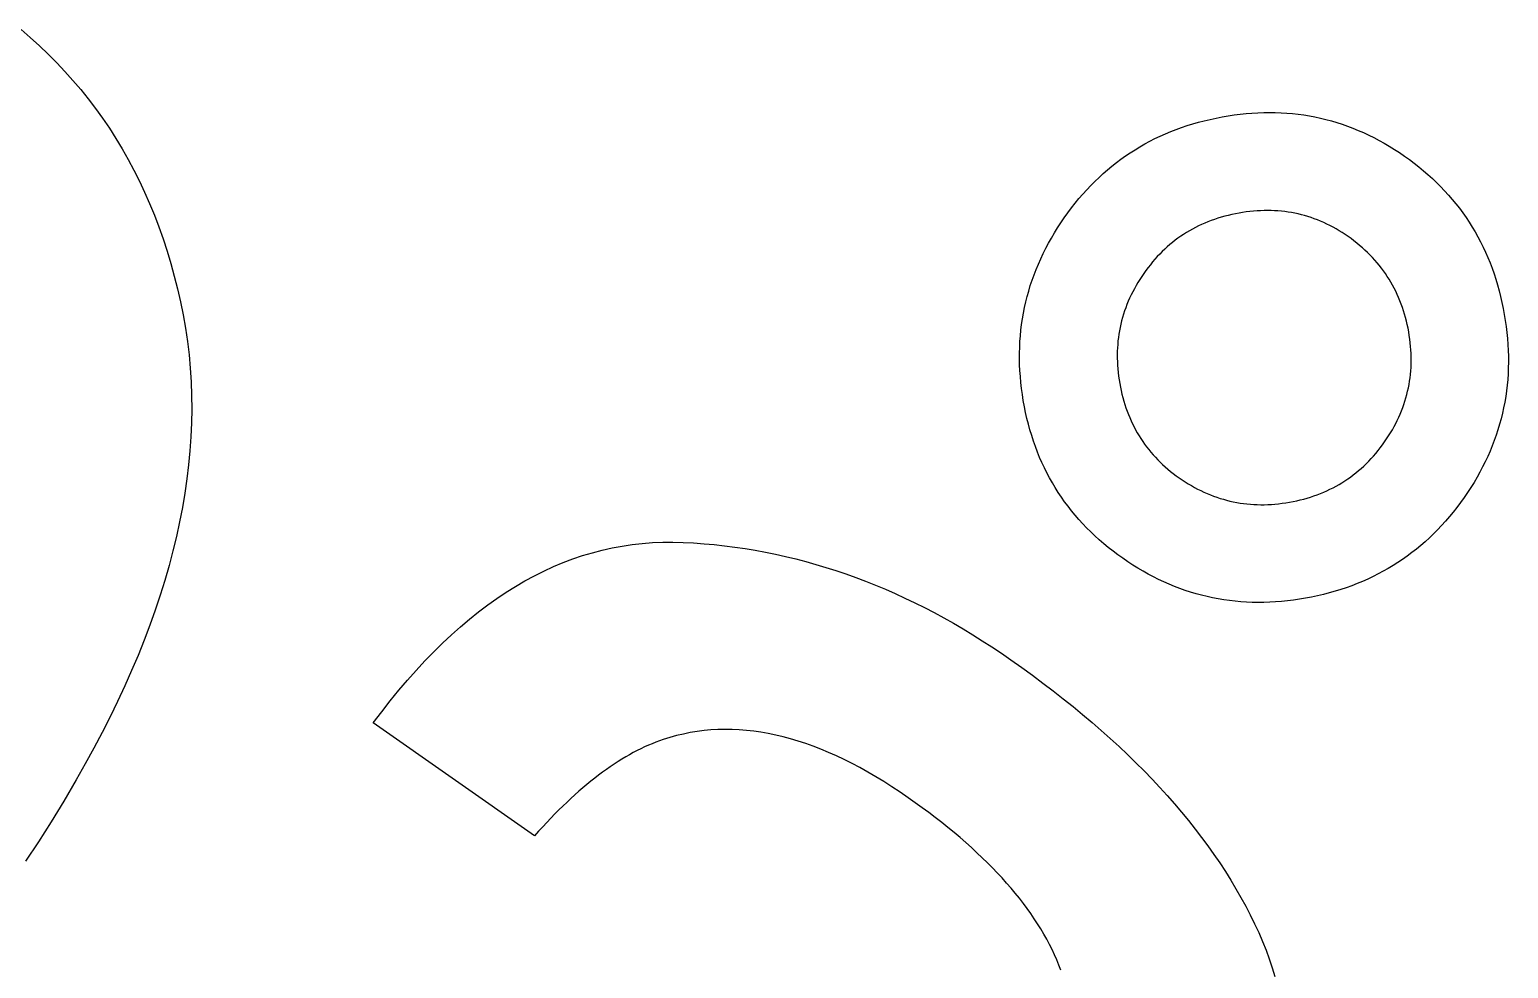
# Model space of a CAD drawing. Header units: metres. Extents: x -53 to 53, y -52 to 53.
# Drawn here: x 20.506 to 24.36, y 32.155 to 34.603 of the extents above; entities that cross this region are included whole.
import ezdxf

# ---------------------------------------------------------------- set-up
doc = ezdxf.new("R2010")
doc.units = ezdxf.units.M

msp = doc.modelspace()

# ---------------------------------------------------------------- linework, layer by layer
for p, q in [((20.4837, 34.6029), (20.508, 34.5821)), ((20.508, 34.5821), (20.5315, 34.5608)), ((20.5315, 34.5608), (20.5544, 34.539)), ((20.5544, 34.539), (20.5767, 34.5166)), ((20.5767, 34.5166), (20.5983, 34.4938)), ((20.5983, 34.4938), (20.6192, 34.4704)), ((20.6192, 34.4704), (20.6395, 34.4465)), ((20.6395, 34.4465), (20.6591, 34.4221)), ((20.6591, 34.4221), (20.6781, 34.3972)), ((20.6781, 34.3972), (20.6964, 34.3717)), ((23.6455, 34.3803), (23.6611, 34.3823)), ((23.6611, 34.3823), (23.6766, 34.3839)), ((23.6766, 34.3839), (23.692, 34.3852)), ((23.692, 34.3852), (23.7074, 34.3861)), ((23.7074, 34.3861), (23.7226, 34.3867)), ((23.7226, 34.3867), (23.7378, 34.3868)), ((23.7378, 34.3868), (23.7529, 34.3867)), ((23.7529, 34.3867), (23.7679, 34.3861)), ((23.7679, 34.3861), (23.7828, 34.3852)), ((23.7828, 34.3852), (23.7976, 34.3839)), ((23.7976, 34.3839), (23.8124, 34.3823)), ((23.8124, 34.3823), (23.827, 34.3803)), ((20.6964, 34.3717), (20.714, 34.3457)), ((20.714, 34.3457), (20.731, 34.3192)), ((23.4944, 34.3423), (23.5086, 34.3475)), ((23.5086, 34.3475), (23.5231, 34.3524)), ((23.5231, 34.3524), (23.5378, 34.357)), ((23.5378, 34.357), (23.5526, 34.3612)), ((23.5526, 34.3612), (23.5677, 34.3652)), ((23.5677, 34.3652), (23.5829, 34.3688)), ((23.5829, 34.3688), (23.5984, 34.3721)), ((23.5984, 34.3721), (23.6141, 34.3752)), ((23.6141, 34.3752), (23.6299, 34.3779)), ((23.6299, 34.3779), (23.6455, 34.3803)), ((23.827, 34.3803), (23.8416, 34.3779)), ((23.8416, 34.3779), (23.8561, 34.3752)), ((23.8561, 34.3752), (23.8705, 34.3721)), ((23.8705, 34.3721), (23.8848, 34.3687)), ((23.8848, 34.3687), (23.8991, 34.3648)), ((23.8991, 34.3648), (23.9132, 34.3606)), ((23.9132, 34.3606), (23.9273, 34.3561)), ((23.9273, 34.3561), (23.9413, 34.3512)), ((23.9413, 34.3512), (23.9552, 34.3459)), ((23.9552, 34.3459), (23.969, 34.3402)), ((20.731, 34.3192), (20.7473, 34.2922)), ((23.4001, 34.2974), (23.413, 34.3048)), ((23.413, 34.3048), (23.4261, 34.3118)), ((23.4261, 34.3118), (23.4393, 34.3185)), ((23.4393, 34.3185), (23.4528, 34.325)), ((23.4528, 34.325), (23.4664, 34.3311)), ((23.4664, 34.3311), (23.4803, 34.3369)), ((23.4803, 34.3369), (23.4944, 34.3423)), ((23.969, 34.3402), (23.9827, 34.3342)), ((23.9827, 34.3342), (23.9964, 34.3279)), ((23.9964, 34.3279), (24.0099, 34.3211)), ((24.0099, 34.3211), (24.0234, 34.314)), ((24.0234, 34.314), (24.0368, 34.3065)), ((24.0368, 34.3065), (24.0501, 34.2987)), ((20.7473, 34.2922), (20.7629, 34.2646)), ((23.3507, 34.265), (23.3628, 34.2735)), ((23.3628, 34.2735), (23.375, 34.2818)), ((23.375, 34.2818), (23.3875, 34.2898)), ((23.3875, 34.2898), (23.4001, 34.2974)), ((24.0501, 34.2987), (24.0633, 34.2905)), ((24.0633, 34.2905), (24.0764, 34.282)), ((24.0764, 34.282), (24.0895, 34.273)), ((24.0895, 34.273), (24.1024, 34.2638)), ((20.7629, 34.2646), (20.7779, 34.2365)), ((20.7779, 34.2365), (20.7923, 34.2079)), ((23.2935, 34.2174), (23.3045, 34.2276)), ((23.3045, 34.2276), (23.3158, 34.2374)), ((23.3158, 34.2374), (23.3272, 34.2469)), ((23.3272, 34.2469), (23.3389, 34.2561)), ((23.3389, 34.2561), (23.3507, 34.265)), ((24.1024, 34.2638), (24.1149, 34.2543)), ((24.1149, 34.2543), (24.1272, 34.2447)), ((24.1272, 34.2447), (24.1392, 34.2348)), ((24.1392, 34.2348), (24.1508, 34.2248)), ((20.7923, 34.2079), (20.8059, 34.1788)), ((23.2615, 34.1852), (23.272, 34.1963)), ((23.272, 34.1963), (23.2826, 34.207)), ((23.2826, 34.207), (23.2935, 34.2174)), ((24.1508, 34.2248), (24.1622, 34.2145)), ((24.1622, 34.2145), (24.1732, 34.204)), ((24.1732, 34.204), (24.1839, 34.1934)), ((24.1839, 34.1934), (24.1943, 34.1825)), ((20.8059, 34.1788), (20.8189, 34.1491)), ((23.2314, 34.1502), (23.2412, 34.1622)), ((23.2412, 34.1622), (23.2513, 34.1738)), ((23.2513, 34.1738), (23.2615, 34.1852)), ((24.1943, 34.1825), (24.2044, 34.1714)), ((24.2044, 34.1714), (24.2141, 34.1601)), ((24.2141, 34.1601), (24.2236, 34.1486)), ((20.8189, 34.1491), (20.8313, 34.119)), ((20.8313, 34.119), (20.843, 34.0883)), ((23.1941, 34.0993), (23.203, 34.1124)), ((23.203, 34.1124), (23.2123, 34.1253)), ((23.2123, 34.1253), (23.2217, 34.1379)), ((23.2217, 34.1379), (23.2314, 34.1502)), ((23.6122, 34.1137), (23.6033, 34.111)), ((23.6211, 34.1163), (23.6122, 34.1137)), ((23.6302, 34.1186), (23.6211, 34.1163)), ((23.6395, 34.1207), (23.6302, 34.1186)), ((23.6488, 34.1227), (23.6395, 34.1207)), ((23.6583, 34.1245), (23.6488, 34.1227)), ((23.6678, 34.1261), (23.6583, 34.1245)), ((23.6773, 34.1274), (23.6678, 34.1261)), ((23.6867, 34.1286), (23.6773, 34.1274)), ((23.696, 34.1295), (23.6867, 34.1286)), ((23.7053, 34.1302), (23.696, 34.1295)), ((23.7145, 34.1307), (23.7053, 34.1302)), ((23.7237, 34.131), (23.7145, 34.1307)), ((23.7328, 34.1311), (23.7237, 34.131)), ((23.7419, 34.1309), (23.7328, 34.1311)), ((23.7509, 34.1306), (23.7419, 34.1309)), ((23.7598, 34.13), (23.7509, 34.1306)), ((23.7687, 34.1292), (23.7598, 34.13)), ((23.7776, 34.1283), (23.7687, 34.1292)), ((23.7864, 34.127), (23.7776, 34.1283)), ((23.7951, 34.1256), (23.7864, 34.127)), ((23.8038, 34.124), (23.7951, 34.1256)), ((23.8124, 34.1221), (23.8038, 34.124)), ((23.8209, 34.1201), (23.8124, 34.1221)), ((23.8294, 34.1178), (23.8209, 34.1201)), ((23.8379, 34.1153), (23.8294, 34.1178)), ((23.8463, 34.1126), (23.8379, 34.1153)), ((23.8546, 34.1096), (23.8463, 34.1126)), ((24.2236, 34.1486), (24.2327, 34.1369)), ((24.2327, 34.1369), (24.2415, 34.125)), ((24.2415, 34.125), (24.25, 34.1129)), ((24.25, 34.1129), (24.2583, 34.1006)), ((20.843, 34.0883), (20.854, 34.0571)), ((23.1772, 34.0729), (23.1855, 34.0862)), ((23.1855, 34.0862), (23.1941, 34.0993)), ((23.5214, 34.0737), (23.5139, 34.0689)), ((23.529, 34.0783), (23.5214, 34.0737)), ((23.5368, 34.0826), (23.529, 34.0783)), ((23.5447, 34.0868), (23.5368, 34.0826)), ((23.5527, 34.0909), (23.5447, 34.0868)), ((23.5608, 34.0947), (23.5527, 34.0909)), ((23.569, 34.0983), (23.5608, 34.0947)), ((23.5774, 34.1018), (23.569, 34.0983)), ((23.5859, 34.1051), (23.5774, 34.1018)), ((23.5945, 34.1081), (23.5859, 34.1051)), ((23.6033, 34.111), (23.5945, 34.1081)), ((23.8629, 34.1065), (23.8546, 34.1096)), ((23.8711, 34.1031), (23.8629, 34.1065)), ((23.8793, 34.0996), (23.8711, 34.1031)), ((23.8874, 34.0958), (23.8793, 34.0996)), ((23.8954, 34.0918), (23.8874, 34.0958)), ((23.9035, 34.0876), (23.8954, 34.0918)), ((23.9114, 34.0832), (23.9035, 34.0876)), ((23.9193, 34.0785), (23.9114, 34.0832)), ((23.9271, 34.0737), (23.9193, 34.0785)), ((23.9349, 34.0686), (23.9271, 34.0737)), ((24.2583, 34.1006), (24.2661, 34.0881)), ((24.2661, 34.0881), (24.2737, 34.0754)), ((24.2737, 34.0754), (24.281, 34.0625)), ((20.854, 34.0571), (20.8644, 34.0253)), ((23.1546, 34.0326), (23.1618, 34.0461)), ((23.1618, 34.0461), (23.1693, 34.0595)), ((23.1693, 34.0595), (23.1772, 34.0729)), ((23.4713, 34.0364), (23.4647, 34.0303)), ((23.4781, 34.0423), (23.4713, 34.0364)), ((23.485, 34.048), (23.4781, 34.0423)), ((23.4921, 34.0535), (23.485, 34.048)), ((23.4992, 34.0588), (23.4921, 34.0535)), ((23.5065, 34.064), (23.4992, 34.0588)), ((23.5139, 34.0689), (23.5065, 34.064)), ((23.9426, 34.0633), (23.9349, 34.0686)), ((23.9504, 34.0578), (23.9426, 34.0633)), ((23.958, 34.052), (23.9504, 34.0578)), ((23.9655, 34.0462), (23.958, 34.052)), ((23.9727, 34.0403), (23.9655, 34.0462)), ((23.9798, 34.0342), (23.9727, 34.0403)), ((24.281, 34.0625), (24.2879, 34.0493)), ((24.2879, 34.0493), (24.2945, 34.036)), ((24.2945, 34.036), (24.3009, 34.0225)), ((20.8644, 34.0253), (20.8741, 33.9931)), ((23.1353, 33.9915), (23.1414, 34.0052)), ((23.1414, 34.0052), (23.1478, 34.019)), ((23.1478, 34.019), (23.1546, 34.0326)), ((23.4332, 33.9972), (23.4273, 33.99)), ((23.4393, 34.0042), (23.4332, 33.9972)), ((23.4454, 34.011), (23.4393, 34.0042)), ((23.4517, 34.0176), (23.4454, 34.011)), ((23.4581, 34.0241), (23.4517, 34.0176)), ((23.4647, 34.0303), (23.4581, 34.0241)), ((23.9866, 34.028), (23.9798, 34.0342)), ((23.9933, 34.0217), (23.9866, 34.028)), ((23.9998, 34.0152), (23.9933, 34.0217)), ((24.006, 34.0087), (23.9998, 34.0152)), ((24.0122, 34.002), (24.006, 34.0087)), ((24.0181, 33.9952), (24.0122, 34.002)), ((24.3009, 34.0225), (24.3069, 34.0087)), ((24.3069, 34.0087), (24.3126, 33.9948)), ((20.8741, 33.9931), (20.8831, 33.9603)), ((20.8831, 33.9603), (20.8915, 33.927)), ((23.1191, 33.9496), (23.1241, 33.9637)), ((23.1241, 33.9637), (23.1295, 33.9776)), ((23.1295, 33.9776), (23.1353, 33.9915)), ((23.4049, 33.9594), (23.3997, 33.9515)), ((23.4103, 33.9673), (23.4049, 33.9594)), ((23.4158, 33.9751), (23.4103, 33.9673)), ((23.4215, 33.9826), (23.4158, 33.9751)), ((23.4273, 33.99), (23.4215, 33.9826)), ((24.0238, 33.9883), (24.0181, 33.9952)), ((24.0293, 33.9812), (24.0238, 33.9883)), ((24.0347, 33.974), (24.0293, 33.9812)), ((24.0399, 33.9668), (24.0347, 33.974)), ((24.0448, 33.9594), (24.0399, 33.9668)), ((24.0496, 33.9518), (24.0448, 33.9594)), ((24.3126, 33.9948), (24.3179, 33.9806)), ((24.3179, 33.9806), (24.323, 33.9663)), ((24.323, 33.9663), (24.3278, 33.9518)), ((20.8915, 33.927), (20.8993, 33.8932)), ((23.1062, 33.9071), (23.1101, 33.9213)), ((23.1101, 33.9213), (23.1144, 33.9355)), ((23.1144, 33.9355), (23.1191, 33.9496)), ((23.3813, 33.9193), (23.3772, 33.9111)), ((23.3855, 33.9274), (23.3813, 33.9193)), ((23.3901, 33.9355), (23.3855, 33.9274)), ((23.3948, 33.9435), (23.3901, 33.9355)), ((23.3997, 33.9515), (23.3948, 33.9435)), ((24.0542, 33.9442), (24.0496, 33.9518)), ((24.0586, 33.9364), (24.0542, 33.9442)), ((24.0629, 33.9285), (24.0586, 33.9364)), ((24.0669, 33.9205), (24.0629, 33.9285)), ((24.0707, 33.9123), (24.0669, 33.9205)), ((24.3278, 33.9518), (24.3322, 33.937)), ((24.3322, 33.937), (24.3363, 33.922)), ((24.3363, 33.922), (24.3401, 33.9068)), ((20.8993, 33.8932), (20.9063, 33.859)), ((23.0993, 33.8782), (23.1026, 33.8927)), ((23.1026, 33.8927), (23.1062, 33.9071)), ((23.3662, 33.8863), (23.363, 33.8779)), ((23.3697, 33.8946), (23.3662, 33.8863)), ((23.3733, 33.9029), (23.3697, 33.8946)), ((23.3772, 33.9111), (23.3733, 33.9029)), ((24.0744, 33.9041), (24.0707, 33.9123)), ((24.0779, 33.8957), (24.0744, 33.9041)), ((24.0811, 33.8872), (24.0779, 33.8957)), ((24.0842, 33.8786), (24.0811, 33.8872)), ((24.3401, 33.9068), (24.3436, 33.8915)), ((24.3436, 33.8915), (24.3468, 33.8759)), ((20.9063, 33.859), (20.9124, 33.8246)), ((23.0918, 33.8344), (23.0939, 33.8491)), ((23.0939, 33.8491), (23.0964, 33.8637)), ((23.0964, 33.8637), (23.0993, 33.8782)), ((23.3524, 33.8439), (23.3503, 33.8352)), ((23.3547, 33.8525), (23.3524, 33.8439)), ((23.3573, 33.861), (23.3547, 33.8525)), ((23.36, 33.8695), (23.3573, 33.861)), ((23.363, 33.8779), (23.36, 33.8695)), ((24.0871, 33.8698), (24.0842, 33.8786)), ((24.0899, 33.8609), (24.0871, 33.8698)), ((24.0924, 33.8519), (24.0899, 33.8609)), ((24.0947, 33.8428), (24.0924, 33.8519)), ((24.0969, 33.8336), (24.0947, 33.8428)), ((24.3468, 33.8759), (24.3497, 33.8601)), ((24.3497, 33.8601), (24.3523, 33.8443)), ((24.3523, 33.8443), (24.3546, 33.8285)), ((20.9124, 33.8246), (20.9174, 33.79)), ((23.0874, 33.7897), (23.0885, 33.8047)), ((23.0885, 33.8047), (23.0899, 33.8196)), ((23.0899, 33.8196), (23.0918, 33.8344)), ((23.3452, 33.809), (23.3439, 33.8002)), ((23.3466, 33.8178), (23.3452, 33.809)), ((23.3483, 33.8265), (23.3466, 33.8178)), ((23.3503, 33.8352), (23.3483, 33.8265)), ((24.0988, 33.8242), (24.0969, 33.8336)), ((24.1006, 33.8148), (24.0988, 33.8242)), ((24.1022, 33.8053), (24.1006, 33.8148)), ((24.1036, 33.7958), (24.1022, 33.8053)), ((24.3546, 33.8285), (24.3564, 33.8129)), ((24.3564, 33.8129), (24.358, 33.7973)), ((20.9174, 33.79), (20.9216, 33.7551)), ((23.0863, 33.7596), (23.0867, 33.7747)), ((23.0867, 33.7747), (23.0874, 33.7897)), ((23.3415, 33.7733), (23.3411, 33.7643)), ((23.3421, 33.7823), (23.3415, 33.7733)), ((23.3429, 33.7913), (23.3421, 33.7823)), ((23.3439, 33.8002), (23.3429, 33.7913)), ((24.1047, 33.7864), (24.1036, 33.7958)), ((24.1056, 33.777), (24.1047, 33.7864)), ((24.1063, 33.7677), (24.1056, 33.777)), ((24.1068, 33.7585), (24.1063, 33.7677)), ((24.358, 33.7973), (24.3591, 33.7818)), ((24.3591, 33.7818), (24.3599, 33.7664)), ((24.3599, 33.7664), (24.3604, 33.7511)), ((20.9216, 33.7551), (20.9248, 33.72)), ((23.0863, 33.7444), (23.0863, 33.7596)), ((23.0866, 33.729), (23.0863, 33.7444)), ((23.0873, 33.7137), (23.0866, 33.729)), ((23.3411, 33.7643), (23.3409, 33.7552)), ((23.3409, 33.7552), (23.341, 33.746)), ((23.341, 33.746), (23.3412, 33.7368)), ((23.3412, 33.7368), (23.3417, 33.7276)), ((23.3417, 33.7276), (23.3424, 33.7182)), ((24.1066, 33.7219), (24.107, 33.731)), ((24.1071, 33.7493), (24.1068, 33.7585)), ((24.107, 33.731), (24.1071, 33.7401)), ((24.1071, 33.7401), (24.1071, 33.7493)), ((24.3605, 33.7359), (24.3602, 33.7207)), ((24.3604, 33.7511), (24.3605, 33.7359)), ((20.9248, 33.72), (20.927, 33.6847)), ((23.0884, 33.6982), (23.0873, 33.7137)), ((23.0898, 33.6826), (23.0884, 33.6982)), ((23.3424, 33.7182), (23.3434, 33.7089)), ((23.3434, 33.7089), (23.3445, 33.6995)), ((23.3445, 33.6995), (23.3458, 33.69)), ((23.3458, 33.69), (23.3474, 33.6805)), ((24.1029, 33.6862), (24.1041, 33.6951)), ((24.1041, 33.6951), (24.1052, 33.704)), ((24.1052, 33.704), (24.106, 33.713)), ((24.106, 33.713), (24.1066, 33.7219)), ((24.3586, 33.6907), (24.3572, 33.6758)), ((24.3596, 33.7057), (24.3586, 33.6907)), ((24.3602, 33.7207), (24.3596, 33.7057)), ((20.927, 33.6847), (20.9284, 33.6492)), ((23.0915, 33.667), (23.0898, 33.6826)), ((23.0937, 33.6513), (23.0915, 33.667)), ((23.0961, 33.6355), (23.0937, 33.6513)), ((23.3474, 33.6805), (23.3492, 33.671)), ((23.3492, 33.671), (23.3511, 33.6617)), ((23.3511, 33.6617), (23.3533, 33.6525)), ((23.3533, 33.6525), (23.3556, 33.6434)), ((24.0933, 33.6428), (24.0957, 33.6514)), ((24.0957, 33.6514), (24.0978, 33.66)), ((24.0978, 33.66), (24.0997, 33.6687)), ((24.0997, 33.6687), (24.1014, 33.6775)), ((24.1014, 33.6775), (24.1029, 33.6862)), ((24.3555, 33.661), (24.3534, 33.6463)), ((24.3572, 33.6758), (24.3555, 33.661)), ((20.9287, 33.6135), (20.9281, 33.5775)), ((20.9284, 33.6492), (20.9287, 33.6135)), ((23.099, 33.6198), (23.0961, 33.6355)), ((23.1022, 33.6043), (23.099, 33.6198)), ((23.3556, 33.6434), (23.3581, 33.6344)), ((23.3581, 33.6344), (23.3608, 33.6255)), ((23.3608, 33.6255), (23.3636, 33.6168)), ((23.3636, 33.6168), (23.3667, 33.6082)), ((24.0818, 33.609), (24.085, 33.6174)), ((24.085, 33.6174), (24.088, 33.6258)), ((24.088, 33.6258), (24.0908, 33.6343)), ((24.0908, 33.6343), (24.0933, 33.6428)), ((24.3481, 33.6171), (24.345, 33.6026)), ((24.351, 33.6317), (24.3481, 33.6171)), ((24.3534, 33.6463), (24.351, 33.6317)), ((20.9281, 33.5775), (20.9265, 33.5413)), ((23.1057, 33.589), (23.1022, 33.6043)), ((23.1094, 33.5739), (23.1057, 33.589)), ((23.1135, 33.559), (23.1094, 33.5739)), ((23.3667, 33.6082), (23.3699, 33.5997)), ((23.3699, 33.5997), (23.3734, 33.5914)), ((23.3734, 33.5914), (23.377, 33.5832)), ((23.377, 33.5832), (23.3807, 33.5751)), ((23.3807, 33.5751), (23.3847, 33.5671)), ((24.0625, 33.5678), (24.0668, 33.5759)), ((24.0668, 33.5759), (24.0709, 33.5841)), ((24.0709, 33.5841), (24.0747, 33.5923)), ((24.0747, 33.5923), (24.0784, 33.6006)), ((24.0784, 33.6006), (24.0818, 33.609)), ((24.3375, 33.574), (24.3333, 33.5598)), ((24.3414, 33.5883), (24.3375, 33.574)), ((24.345, 33.6026), (24.3414, 33.5883)), ((20.9265, 33.5413), (20.924, 33.5049)), ((23.118, 33.5443), (23.1135, 33.559)), ((23.1227, 33.5298), (23.118, 33.5443)), ((23.3847, 33.5671), (23.3888, 33.5593)), ((23.3888, 33.5593), (23.3931, 33.5516)), ((23.3931, 33.5516), (23.3977, 33.544)), ((23.3977, 33.544), (23.4023, 33.5365)), ((23.4023, 33.5365), (23.4072, 33.5292)), ((24.0378, 33.528), (24.0431, 33.5358)), ((24.0431, 33.5358), (24.0483, 33.5437)), ((24.0483, 33.5437), (24.0532, 33.5517)), ((24.0532, 33.5517), (24.058, 33.5597)), ((24.058, 33.5597), (24.0625, 33.5678)), ((24.3286, 33.5457), (24.3237, 33.5316)), ((24.3333, 33.5598), (24.3286, 33.5457)), ((20.924, 33.5049), (20.9205, 33.4682)), ((23.1277, 33.5156), (23.1227, 33.5298)), ((23.1331, 33.5015), (23.1277, 33.5156)), ((23.1387, 33.4876), (23.1331, 33.5015)), ((23.4072, 33.5292), (23.4123, 33.522)), ((23.4123, 33.522), (23.4175, 33.5149)), ((23.4175, 33.5149), (23.4229, 33.5079)), ((23.4229, 33.5079), (23.4285, 33.5011)), ((23.4285, 33.5011), (23.4343, 33.4944)), ((24.0088, 33.4911), (24.0148, 33.4981)), ((24.0148, 33.4981), (24.0207, 33.5053)), ((24.0207, 33.5053), (24.0265, 33.5126)), ((24.0265, 33.5126), (24.0322, 33.5202)), ((24.0322, 33.5202), (24.0378, 33.528)), ((24.3126, 33.5038), (24.3065, 33.49)), ((24.3183, 33.5177), (24.3126, 33.5038)), ((24.3237, 33.5316), (24.3183, 33.5177)), ((20.9205, 33.4682), (20.9161, 33.4314)), ((23.1447, 33.474), (23.1387, 33.4876)), ((23.151, 33.4605), (23.1447, 33.474)), ((23.1576, 33.4472), (23.151, 33.4605)), ((23.4343, 33.4944), (23.4403, 33.4878)), ((23.4403, 33.4878), (23.4464, 33.4814)), ((23.4464, 33.4814), (23.4527, 33.475)), ((23.4527, 33.475), (23.4592, 33.4688)), ((23.4592, 33.4688), (23.4659, 33.4627)), ((23.4659, 33.4627), (23.4728, 33.4568)), ((23.4728, 33.4568), (23.4799, 33.451)), ((23.9699, 33.453), (23.9767, 33.4588)), ((23.9767, 33.4588), (23.9834, 33.4649)), ((23.9834, 33.4649), (23.9899, 33.4712)), ((23.9899, 33.4712), (23.9963, 33.4776)), ((23.9963, 33.4776), (24.0026, 33.4843)), ((24.0026, 33.4843), (24.0088, 33.4911)), ((24.2933, 33.4627), (24.2862, 33.4492)), ((24.3001, 33.4763), (24.2933, 33.4627)), ((24.3065, 33.49), (24.3001, 33.4763)), ((20.9161, 33.4314), (20.9108, 33.3943)), ((23.1645, 33.4342), (23.1576, 33.4472)), ((23.1718, 33.4213), (23.1645, 33.4342)), ((23.1793, 33.4087), (23.1718, 33.4213)), ((23.4799, 33.451), (23.4871, 33.4453)), ((23.4871, 33.4453), (23.4945, 33.4397)), ((23.4945, 33.4397), (23.5021, 33.4342)), ((23.5021, 33.4342), (23.51, 33.4288)), ((23.51, 33.4288), (23.518, 33.4236)), ((23.518, 33.4236), (23.526, 33.4186)), ((23.526, 33.4186), (23.5341, 33.4139)), ((23.919, 33.417), (23.9267, 33.4216)), ((23.9267, 33.4216), (23.9342, 33.4264)), ((23.9342, 33.4264), (23.9416, 33.4313)), ((23.9416, 33.4313), (23.9488, 33.4364)), ((23.9488, 33.4364), (23.956, 33.4418)), ((23.956, 33.4418), (23.963, 33.4473)), ((23.963, 33.4473), (23.9699, 33.453)), ((24.2708, 33.4224), (24.2626, 33.4091)), ((24.2787, 33.4357), (24.2708, 33.4224)), ((24.2862, 33.4492), (24.2787, 33.4357)), ((20.9108, 33.3943), (20.9044, 33.357)), ((23.1872, 33.3962), (23.1793, 33.4087)), ((23.1953, 33.3839), (23.1872, 33.3962)), ((23.2038, 33.3719), (23.1953, 33.3839)), ((23.5341, 33.4139), (23.5422, 33.4093)), ((23.5422, 33.4093), (23.5504, 33.405)), ((23.5504, 33.405), (23.5586, 33.4009)), ((23.5586, 33.4009), (23.5669, 33.397)), ((23.5669, 33.397), (23.5752, 33.3933)), ((23.5752, 33.3933), (23.5836, 33.3899)), ((23.5836, 33.3899), (23.592, 33.3866)), ((23.592, 33.3866), (23.6004, 33.3836)), ((23.6004, 33.3836), (23.6089, 33.3808)), ((23.6089, 33.3808), (23.6175, 33.3783)), ((23.8269, 33.379), (23.8359, 33.3815)), ((23.8359, 33.3815), (23.8448, 33.3842)), ((23.8448, 33.3842), (23.8535, 33.3871)), ((23.8535, 33.3871), (23.8621, 33.3902)), ((23.8621, 33.3902), (23.8706, 33.3935)), ((23.8706, 33.3935), (23.879, 33.3969)), ((23.879, 33.3969), (23.8873, 33.4006)), ((23.8873, 33.4006), (23.8954, 33.4044)), ((23.8954, 33.4044), (23.9034, 33.4084)), ((23.9034, 33.4084), (23.9113, 33.4126)), ((23.9113, 33.4126), (23.919, 33.417)), ((24.245, 33.3828), (24.2357, 33.3699)), ((24.254, 33.3959), (24.245, 33.3828)), ((24.2626, 33.4091), (24.254, 33.3959)), ((20.9044, 33.357), (20.8972, 33.3194)), ((23.2126, 33.36), (23.2038, 33.3719)), ((23.2217, 33.3484), (23.2126, 33.36)), ((23.2311, 33.337), (23.2217, 33.3484)), ((23.6175, 33.3783), (23.6261, 33.3759)), ((23.6261, 33.3759), (23.6348, 33.3737)), ((23.6348, 33.3737), (23.6435, 33.3718)), ((23.6435, 33.3718), (23.6523, 33.3701)), ((23.6523, 33.3701), (23.6611, 33.3686)), ((23.6611, 33.3686), (23.67, 33.3674)), ((23.67, 33.3674), (23.6789, 33.3663)), ((23.6789, 33.3663), (23.6879, 33.3655)), ((23.6879, 33.3655), (23.6969, 33.3649)), ((23.6969, 33.3649), (23.7059, 33.3645)), ((23.7059, 33.3645), (23.715, 33.3643)), ((23.715, 33.3643), (23.7242, 33.3643)), ((23.7242, 33.3643), (23.7334, 33.3646)), ((23.7334, 33.3646), (23.7427, 33.3651)), ((23.7427, 33.3651), (23.752, 33.3658)), ((23.752, 33.3658), (23.7614, 33.3667)), ((23.7614, 33.3667), (23.7708, 33.3679)), ((23.7708, 33.3679), (23.7802, 33.3692)), ((23.7802, 33.3692), (23.7897, 33.3708)), ((23.7897, 33.3708), (23.7992, 33.3726)), ((23.7992, 33.3726), (23.8086, 33.3745)), ((23.8086, 33.3745), (23.8178, 33.3767)), ((23.8178, 33.3767), (23.8269, 33.379)), ((24.2166, 33.3451), (24.2068, 33.3331)), ((24.2263, 33.3573), (24.2166, 33.3451)), ((24.2357, 33.3699), (24.2263, 33.3573)), ((20.8972, 33.3194), (20.8889, 33.2817)), ((23.2408, 33.3257), (23.2311, 33.337)), ((23.2509, 33.3147), (23.2408, 33.3257)), ((23.2612, 33.3039), (23.2509, 33.3147)), ((23.2719, 33.2932), (23.2612, 33.3039)), ((24.1864, 33.3101), (24.176, 33.299)), ((24.1967, 33.3214), (24.1864, 33.3101)), ((24.2068, 33.3331), (24.1967, 33.3214)), ((20.8889, 33.2817), (20.8797, 33.2437)), ((22.1031, 33.2634), (22.1296, 33.2655)), ((22.1296, 33.2655), (22.1562, 33.2666)), ((22.1562, 33.2666), (22.183, 33.2667)), ((22.183, 33.2667), (22.2099, 33.266)), ((22.2099, 33.266), (22.2369, 33.2645)), ((22.2369, 33.2645), (22.2639, 33.2625)), ((23.2829, 33.2828), (23.2719, 33.2932)), ((23.2942, 33.2726), (23.2829, 33.2828)), ((23.3058, 33.2626), (23.2942, 33.2726)), ((24.1433, 33.2677), (24.132, 33.2579)), ((24.1544, 33.2778), (24.1433, 33.2677)), ((24.1653, 33.2883), (24.1544, 33.2778)), ((24.176, 33.299), (24.1653, 33.2883)), ((20.8797, 33.2437), (20.8696, 33.2055)), ((21.922, 33.2228), (21.9474, 33.2314)), ((21.9474, 33.2314), (21.9729, 33.2391)), ((21.9729, 33.2391), (21.9987, 33.2458)), ((21.9987, 33.2458), (22.0245, 33.2516)), ((22.0245, 33.2516), (22.0506, 33.2565)), ((22.0506, 33.2565), (22.0767, 33.2604)), ((22.0767, 33.2604), (22.1031, 33.2634)), ((22.2639, 33.2625), (22.2907, 33.2601)), ((22.2907, 33.2601), (22.3175, 33.2571)), ((22.3175, 33.2571), (22.3442, 33.2537)), ((22.3442, 33.2537), (22.3708, 33.2498)), ((22.3708, 33.2498), (22.3974, 33.2453)), ((22.3974, 33.2453), (22.4239, 33.2405)), ((22.4239, 33.2405), (22.4503, 33.2351)), ((22.4503, 33.2351), (22.4767, 33.2292)), ((22.4767, 33.2292), (22.503, 33.2229)), ((23.3177, 33.2528), (23.3058, 33.2626)), ((23.3299, 33.2431), (23.3177, 33.2528)), ((23.3424, 33.2337), (23.3299, 33.2431)), ((23.3553, 33.2245), (23.3424, 33.2337)), ((24.0969, 33.2304), (24.0848, 33.2218)), ((24.1088, 33.2392), (24.0969, 33.2304)), ((24.1205, 33.2484), (24.1088, 33.2392)), ((24.132, 33.2579), (24.1205, 33.2484)), ((20.8696, 33.2055), (20.8586, 33.167)), ((21.8219, 33.1789), (21.8467, 33.1913)), ((21.8467, 33.1913), (21.8716, 33.2027)), ((21.8716, 33.2027), (21.8967, 33.2132)), ((21.8967, 33.2132), (21.922, 33.2228)), ((22.503, 33.2229), (22.5292, 33.216)), ((22.5292, 33.216), (22.5554, 33.2087)), ((22.5554, 33.2087), (22.5814, 33.2009)), ((22.5814, 33.2009), (22.6075, 33.1926)), ((22.6075, 33.1926), (22.6334, 33.1838)), ((23.3684, 33.2156), (23.3553, 33.2245)), ((23.3816, 33.207), (23.3684, 33.2156)), ((23.3948, 33.1987), (23.3816, 33.207)), ((23.4082, 33.1909), (23.3948, 33.1987)), ((23.4216, 33.1833), (23.4082, 33.1909)), ((24.0343, 33.1906), (24.0212, 33.1836)), ((24.0472, 33.1979), (24.0343, 33.1906)), ((24.06, 33.2056), (24.0472, 33.1979)), ((24.0725, 33.2135), (24.06, 33.2056)), ((24.0848, 33.2218), (24.0725, 33.2135)), ((20.8586, 33.167), (20.8465, 33.1284)), ((21.7484, 33.1361), (21.7728, 33.1513)), ((21.7728, 33.1513), (21.7972, 33.1656)), ((21.7972, 33.1656), (21.8219, 33.1789)), ((22.6334, 33.1838), (22.6593, 33.1745)), ((22.6593, 33.1745), (22.6851, 33.1647)), ((22.6851, 33.1647), (22.7108, 33.1545)), ((22.7108, 33.1545), (22.7365, 33.1438)), ((23.4351, 33.1762), (23.4216, 33.1833)), ((23.4487, 33.1694), (23.4351, 33.1762)), ((23.4624, 33.163), (23.4487, 33.1694)), ((23.4762, 33.157), (23.4624, 33.163)), ((23.4901, 33.1513), (23.4762, 33.157)), ((23.504, 33.1459), (23.4901, 33.1513)), ((23.9524, 33.1531), (23.938, 33.1479)), ((23.9666, 33.1586), (23.9524, 33.1531)), ((23.9805, 33.1644), (23.9666, 33.1586)), ((23.9943, 33.1705), (23.9805, 33.1644)), ((24.0078, 33.1769), (23.9943, 33.1705)), ((24.0212, 33.1836), (24.0078, 33.1769)), ((20.8465, 33.1284), (20.8335, 33.0895)), ((21.7002, 33.1029), (21.7242, 33.1199)), ((21.7242, 33.1199), (21.7484, 33.1361)), ((22.7365, 33.1438), (22.7621, 33.1325)), ((22.7621, 33.1325), (22.7876, 33.1208)), ((22.7876, 33.1208), (22.8131, 33.1086)), ((23.518, 33.1409), (23.504, 33.1459)), ((23.5321, 33.1363), (23.518, 33.1409)), ((23.5463, 33.1321), (23.5321, 33.1363)), ((23.5605, 33.1282), (23.5463, 33.1321)), ((23.5749, 33.1247), (23.5605, 33.1282)), ((23.5894, 33.1215), (23.5749, 33.1247)), ((23.6039, 33.1188), (23.5894, 33.1215)), ((23.6185, 33.1163), (23.6039, 33.1188)), ((23.6332, 33.1143), (23.6185, 33.1163)), ((23.6479, 33.1126), (23.6332, 33.1143)), ((23.6628, 33.1112), (23.6479, 33.1126)), ((23.6777, 33.1102), (23.6628, 33.1112)), ((23.6927, 33.1096), (23.6777, 33.1102)), ((23.7383, 33.11), (23.7231, 33.1095)), ((23.7537, 33.1108), (23.7383, 33.11)), ((23.7691, 33.112), (23.7537, 33.1108)), ((23.7847, 33.1136), (23.7691, 33.112)), ((23.8003, 33.1155), (23.7847, 33.1136)), ((23.816, 33.1178), (23.8003, 33.1155)), ((23.8317, 33.1204), (23.816, 33.1178)), ((23.8475, 33.1234), (23.8317, 33.1204)), ((23.8631, 33.1267), (23.8475, 33.1234)), ((23.8785, 33.1304), (23.8631, 33.1267)), ((23.8937, 33.1343), (23.8785, 33.1304)), ((23.9087, 33.1385), (23.8937, 33.1343)), ((23.9235, 33.1431), (23.9087, 33.1385)), ((23.938, 33.1479), (23.9235, 33.1431)), ((20.8335, 33.0895), (20.8196, 33.0504)), ((21.6526, 33.0659), (21.6763, 33.0849)), ((21.6763, 33.0849), (21.7002, 33.1029)), ((22.8131, 33.1086), (22.8385, 33.0959)), ((22.8385, 33.0959), (22.8638, 33.0828)), ((22.8638, 33.0828), (22.889, 33.0691)), ((23.7079, 33.1094), (23.6927, 33.1096)), ((23.7231, 33.1095), (23.7079, 33.1094)), ((20.8196, 33.0504), (20.8047, 33.011)), ((21.6056, 33.0252), (21.629, 33.046)), ((21.629, 33.046), (21.6526, 33.0659)), ((22.889, 33.0691), (22.9142, 33.055)), ((22.9142, 33.055), (22.9393, 33.0403)), ((22.9393, 33.0403), (22.9643, 33.0252)), ((20.8047, 33.011), (20.7888, 32.9715)), ((21.5593, 32.9807), (21.5824, 33.0034)), ((21.5824, 33.0034), (21.6056, 33.0252)), ((22.9643, 33.0252), (22.9893, 33.0096)), ((22.9893, 33.0096), (23.0142, 32.9935)), ((20.7888, 32.9715), (20.772, 32.9317)), ((21.5135, 32.9324), (21.5363, 32.957)), ((21.5363, 32.957), (21.5593, 32.9807)), ((23.0142, 32.9935), (23.039, 32.9769)), ((23.039, 32.9769), (23.0638, 32.9599)), ((23.0638, 32.9599), (23.0921, 32.9398)), ((20.772, 32.9317), (20.7543, 32.8917)), ((21.4909, 32.9069), (21.5135, 32.9324)), ((23.0921, 32.9398), (23.1199, 32.9196)), ((23.1199, 32.9196), (23.1472, 32.8993)), ((20.7543, 32.8917), (20.7356, 32.8515)), ((21.4461, 32.853), (21.4684, 32.8804)), ((21.4684, 32.8804), (21.4909, 32.9069)), ((23.1472, 32.8993), (23.174, 32.8789)), ((23.174, 32.8789), (23.2001, 32.8585)), ((20.7356, 32.8515), (20.7159, 32.811)), ((21.4239, 32.8246), (21.4461, 32.853)), ((23.2001, 32.8585), (23.2257, 32.8379)), ((20.7159, 32.811), (20.6953, 32.7703)), ((21.4019, 32.7953), (21.4239, 32.8246)), ((23.2257, 32.8379), (23.2508, 32.8173)), ((23.2508, 32.8173), (23.2753, 32.7965)), ((20.6953, 32.7703), (20.6738, 32.7294)), ((21.8221, 32.5011), (21.4019, 32.7953)), ((22.2103, 32.7664), (22.1926, 32.7623)), ((22.228, 32.77), (22.2103, 32.7664)), ((22.2459, 32.7729), (22.228, 32.77)), ((22.2639, 32.7752), (22.2459, 32.7729)), ((22.2821, 32.7769), (22.2639, 32.7752)), ((22.3003, 32.778), (22.2821, 32.7769)), ((22.3187, 32.7784), (22.3003, 32.778)), ((22.3372, 32.7782), (22.3187, 32.7784)), ((22.3558, 32.7774), (22.3372, 32.7782)), ((22.3746, 32.7759), (22.3558, 32.7774)), ((22.3935, 32.7738), (22.3746, 32.7759)), ((22.4124, 32.7711), (22.3935, 32.7738)), ((22.4315, 32.7678), (22.4124, 32.7711)), ((22.4508, 32.7638), (22.4315, 32.7678)), ((22.4701, 32.7592), (22.4508, 32.7638)), ((23.2753, 32.7965), (23.2993, 32.7757)), ((23.2993, 32.7757), (23.3227, 32.7548)), ((20.6738, 32.7294), (20.6513, 32.6883)), ((22.0993, 32.7281), (22.0895, 32.7232)), ((22.1092, 32.7328), (22.0993, 32.7281)), ((22.1189, 32.7371), (22.1092, 32.7328)), ((22.1287, 32.7412), (22.1189, 32.7371)), ((22.1384, 32.7451), (22.1287, 32.7412)), ((22.148, 32.7487), (22.1384, 32.7451)), ((22.1577, 32.752), (22.148, 32.7487)), ((22.1751, 32.7574), (22.1577, 32.752)), ((22.1926, 32.7623), (22.1751, 32.7574)), ((22.4896, 32.754), (22.4701, 32.7592)), ((22.5092, 32.7481), (22.4896, 32.754)), ((22.5289, 32.7417), (22.5092, 32.7481)), ((22.5487, 32.7345), (22.5289, 32.7417)), ((22.5687, 32.7268), (22.5487, 32.7345)), ((22.5887, 32.7184), (22.5687, 32.7268)), ((23.3227, 32.7548), (23.3456, 32.7338)), ((23.3456, 32.7338), (23.3679, 32.7127)), ((20.6513, 32.6883), (20.6278, 32.6469)), ((22.0298, 32.688), (22.0197, 32.6812)), ((22.0398, 32.6946), (22.0298, 32.688)), ((22.0498, 32.7008), (22.0398, 32.6946)), ((22.0598, 32.7068), (22.0498, 32.7008)), ((22.0697, 32.7125), (22.0598, 32.7068)), ((22.0796, 32.718), (22.0697, 32.7125)), ((22.0895, 32.7232), (22.0796, 32.718)), ((22.6089, 32.7095), (22.5887, 32.7184)), ((22.6293, 32.6998), (22.6089, 32.7095)), ((22.6497, 32.6896), (22.6293, 32.6998)), ((22.6703, 32.6787), (22.6497, 32.6896)), ((23.3679, 32.7127), (23.3897, 32.6915)), ((23.3897, 32.6915), (23.4109, 32.6702)), ((21.9791, 32.6514), (21.9689, 32.6432)), ((21.9893, 32.6592), (21.9791, 32.6514)), ((21.9995, 32.6668), (21.9893, 32.6592)), ((22.0096, 32.6742), (21.9995, 32.6668)), ((22.0197, 32.6812), (22.0096, 32.6742)), ((22.6909, 32.6672), (22.6703, 32.6787)), ((22.7117, 32.6551), (22.6909, 32.6672)), ((22.7327, 32.6424), (22.7117, 32.6551)), ((23.4109, 32.6702), (23.4316, 32.6488)), ((23.4316, 32.6488), (23.4517, 32.6274)), ((20.6278, 32.6469), (20.5953, 32.5916)), ((21.938, 32.6172), (21.9276, 32.608)), ((21.9483, 32.6261), (21.938, 32.6172)), ((21.9586, 32.6348), (21.9483, 32.6261)), ((21.9689, 32.6432), (21.9586, 32.6348)), ((22.7537, 32.629), (22.7327, 32.6424)), ((22.7749, 32.615), (22.7537, 32.629)), ((22.7962, 32.6003), (22.7749, 32.615)), ((23.4517, 32.6274), (23.4713, 32.6058)), ((20.5953, 32.5916), (20.5624, 32.5378)), ((21.8963, 32.5787), (21.8858, 32.5685)), ((21.9068, 32.5888), (21.8963, 32.5787)), ((21.9172, 32.5985), (21.9068, 32.5888)), ((21.9276, 32.608), (21.9172, 32.5985)), ((22.8144, 32.5874), (22.7962, 32.6003)), ((22.8323, 32.5744), (22.8144, 32.5874)), ((22.8498, 32.5615), (22.8323, 32.5744)), ((23.4713, 32.6058), (23.4903, 32.5842)), ((23.4903, 32.5842), (23.5088, 32.5625)), ((20.5624, 32.5378), (20.5292, 32.4855)), ((21.8541, 32.536), (21.8434, 32.5246)), ((21.8647, 32.5471), (21.8541, 32.536)), ((21.8752, 32.5579), (21.8647, 32.5471)), ((21.8858, 32.5685), (21.8752, 32.5579)), ((22.8668, 32.5485), (22.8498, 32.5615)), ((22.8835, 32.5355), (22.8668, 32.5485)), ((22.8998, 32.5224), (22.8835, 32.5355)), ((23.5088, 32.5625), (23.5267, 32.5406)), ((23.5267, 32.5406), (23.5441, 32.5187)), ((21.8328, 32.513), (21.8221, 32.5011)), ((21.8434, 32.5246), (21.8328, 32.513)), ((22.9157, 32.5094), (22.8998, 32.5224)), ((22.9312, 32.4963), (22.9157, 32.5094)), ((22.9463, 32.4833), (22.9312, 32.4963)), ((23.5441, 32.5187), (23.5609, 32.4967)), ((23.5609, 32.4967), (23.5772, 32.4746)), ((20.5292, 32.4855), (20.4957, 32.4346)), ((22.961, 32.4702), (22.9463, 32.4833)), ((22.9752, 32.457), (22.961, 32.4702)), ((22.9891, 32.4439), (22.9752, 32.457)), ((23.5772, 32.4746), (23.5929, 32.4525)), ((23.0026, 32.4308), (22.9891, 32.4439)), ((23.0157, 32.4176), (23.0026, 32.4308)), ((23.0284, 32.4044), (23.0157, 32.4176)), ((23.5929, 32.4525), (23.6081, 32.4302)), ((23.6081, 32.4302), (23.6227, 32.4078)), ((23.0407, 32.3912), (23.0284, 32.4044)), ((23.0526, 32.378), (23.0407, 32.3912)), ((23.0641, 32.3648), (23.0526, 32.378)), ((23.6227, 32.4078), (23.6368, 32.3854)), ((23.6368, 32.3854), (23.6503, 32.3628)), ((23.0752, 32.3515), (23.0641, 32.3648)), ((23.086, 32.3382), (23.0752, 32.3515)), ((23.6503, 32.3628), (23.6633, 32.3402)), ((23.6633, 32.3402), (23.6757, 32.3175)), ((23.0963, 32.325), (23.086, 32.3382)), ((23.1062, 32.3116), (23.0963, 32.325)), ((23.1157, 32.2983), (23.1062, 32.3116)), ((23.6757, 32.3175), (23.6876, 32.2947)), ((23.1248, 32.285), (23.1157, 32.2983)), ((23.1335, 32.2716), (23.1248, 32.285)), ((23.1419, 32.2583), (23.1335, 32.2716)), ((23.6876, 32.2947), (23.6989, 32.2718)), ((23.6989, 32.2718), (23.7097, 32.2488)), ((23.1498, 32.2449), (23.1419, 32.2583)), ((23.1573, 32.2314), (23.1498, 32.2449)), ((23.1644, 32.218), (23.1573, 32.2314)), ((23.7097, 32.2488), (23.7197, 32.2258)), ((23.7197, 32.2258), (23.7288, 32.2029)), ((23.1712, 32.2046), (23.1644, 32.218)), ((23.1775, 32.1911), (23.1712, 32.2046)), ((23.1835, 32.1776), (23.1775, 32.1911)), ((23.7288, 32.2029), (23.7371, 32.1799)), ((23.189, 32.1641), (23.1835, 32.1776)), ((23.1941, 32.1507), (23.189, 32.1641)), ((23.7371, 32.1799), (23.7446, 32.1569)), ((23.7446, 32.1569), (23.7513, 32.1339))]:
    msp.add_line(p, q)

doc.saveas('drawing.dxf')
